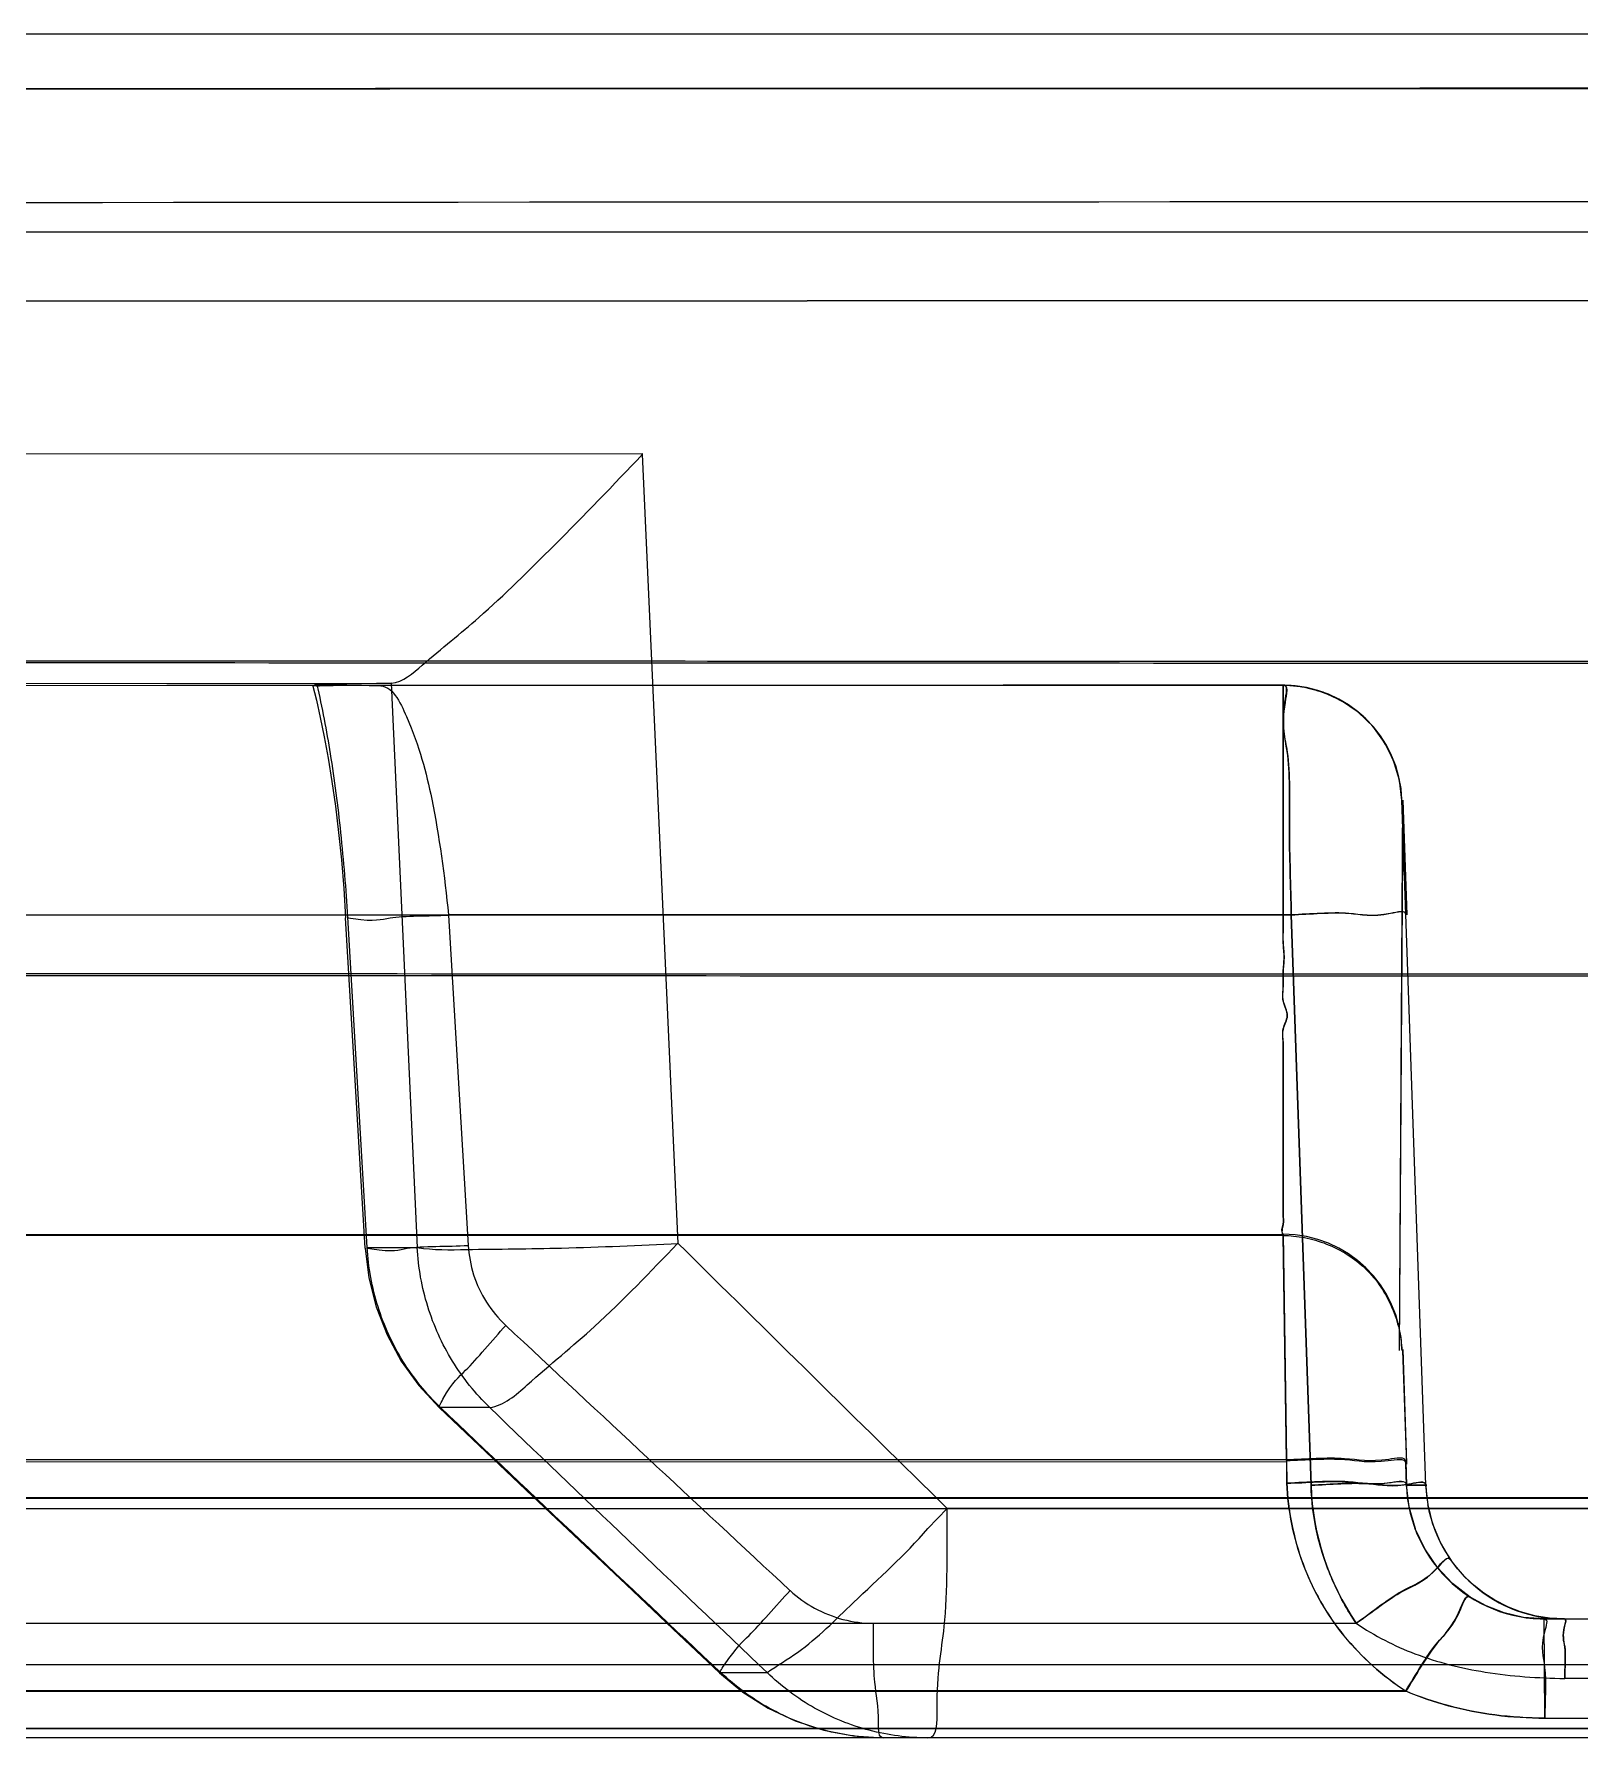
# Model space of a CAD drawing. Header units: millimetres. Extents: x 6110 to 6704, y -2661 to -1821.
# Drawn here: x 6494.077 to 6495.052, y -2148.04 to -2146.965 of the extents above; entities that cross this region are included whole.
import ezdxf

# ---------------------------------------------------------------- set-up
doc = ezdxf.new("R2010")
doc.units = ezdxf.units.MM
doc.header["$LTSCALE"] = 0.1
doc.layers.get('0').update_dxf_attribs({"lineweight": 15})

msp = doc.modelspace()

# ---------------------------------------------------------------- linework, layer by layer
for p, q in [((6495.0623, -2146.965), (6489.4373, -2146.965)), ((6500.5625, -2147.09), (6489.5623, -2147.09)), ((6499.6759, -2147.1316), (6490.2165, -2147.1348)), ((6490.6786, -2147.1346), (6499.907, -2147.1315)), ((6494.4609, -2147.2299), (6493.7606, -2147.2302)), ((6494.4833, -2147.728), (6494.4607, -2147.2301)), ((6494.8649, -2147.3759), (6493.8128, -2147.3763)), ((6493.8603, -2147.3748), (6494.302, -2147.3746)), ((6494.3021, -2147.3745), (6494.2554, -2147.3755)), ((6494.294, -2147.3761), (6494.8649, -2147.3759)), ((6494.3021, -2147.3745), (6494.3186, -2147.7306)), ((6494.9405, -2147.4485), (6494.9383, -2147.7949)), ((6494.9384, -2147.7955), (6494.9406, -2147.4484)), ((6494.955, -2147.8806), (6494.9399, -2147.4483)), ((6494.943, -2147.5206), (6494.9405, -2147.4485)), ((6494.9406, -2147.4484), (6494.9431, -2147.5207)), ((6493.8468, -2147.5208), (6494.8701, -2147.5208)), ((6494.8701, -2147.5208), (6494.3383, -2147.5208)), ((6494.3383, -2147.5209), (6494.3507, -2147.7293)), ((6494.8826, -2147.8806), (6494.8701, -2147.5207)), ((6494.8701, -2147.5207), (6494.8826, -2147.8806)), ((6494.2857, -2147.7311), (6494.2734, -2147.5226)), ((6494.287, -2147.7306), (6494.2748, -2147.5222)), ((6486.9055, -2147.7226), (6494.8649, -2147.7223)), ((6494.8649, -2147.7223), (6494.8672, -2147.8644)), ((6494.8671, -2147.865), (6494.8649, -2147.723)), ((6494.287, -2147.7306), (6494.3186, -2147.7306)), ((6494.9405, -2147.7949), (6494.9429, -2147.8668)), ((6494.9431, -2147.8674), (6494.9406, -2147.7955)), ((6494.3643, -2147.8316), (6494.3333, -2147.8316)), ((6484.0974, -2147.8647), (6494.8671, -2147.8658)), ((6494.8673, -2147.8645), (6486.8708, -2147.8644)), ((6494.8671, -2147.8647), (6494.8673, -2147.8793)), ((6494.8673, -2147.8793), (6494.8673, -2147.8645)), ((6494.9429, -2147.8806), (6494.9423, -2147.8657)), ((6494.9423, -2147.8657), (6494.9429, -2147.8806)), ((6494.9428, -2147.8806), (6494.9423, -2147.8668)), ((6494.9556, -2147.8806), (6494.9434, -2147.8806)), ((6494.9435, -2147.8806), (6494.9557, -2147.8806)), ((6518.5854, -2147.8886), (6471.5393, -2147.8886)), ((6474.0236, -2147.8887), (6510.2139, -2147.8887)), ((6493.703, -2147.8953), (6495.4718, -2147.8953)), ((6494.6529, -2147.8953), (6494.6407, -2147.908)), ((6496.4218, -2147.8953), (6494.653, -2147.8953)), ((6494.9543, -2147.9208), (6494.9483, -2147.9081)), ((6494.9623, -2147.9325), (6494.9543, -2147.9208)), ((6494.975, -2147.9333), (6494.9706, -2147.9275)), ((6494.98, -2147.9388), (6494.975, -2147.9333)), ((6494.9855, -2147.9439), (6494.98, -2147.9388)), ((6494.9932, -2147.9568), (6494.983, -2147.9512)), ((6494.9917, -2147.9488), (6494.9855, -2147.9439)), ((6494.9986, -2147.9532), (6494.9917, -2147.9487)), ((6495.0063, -2147.9572), (6494.9986, -2147.9532)), ((6495.0167, -2147.964), (6495.0044, -2147.9611)), ((6495.0147, -2147.9605), (6495.0062, -2147.9571)), ((6495.0238, -2147.963), (6495.0147, -2147.9605)), ((6493.8109, -2147.9677), (6494.9111, -2147.9677)), ((6495.0297, -2147.965), (6495.0167, -2147.964)), ((6495.0298, -2147.965), (6495.0167, -2147.964)), ((6495.0331, -2147.9645), (6495.0237, -2147.963)), ((6495.0297, -2147.965), (6495.0951, -2147.965)), ((6495.0302, -2148.0275), (6495.0297, -2147.965)), ((6495.0425, -2147.965), (6495.0331, -2147.9645)), ((6492.254, -2147.9938), (6495.0624, -2147.9937)), ((6494.5102, -2147.9988), (6494.5393, -2147.9988)), ((6495.0821, -2148.0025), (6495.0427, -2148.0025)), ((6494.9423, -2148.0104), (6485.0696, -2148.0104)), ((6486.7943, -2148.0105), (6494.9424, -2148.0106)), ((6495.0623, -2148.034), (6485.068, -2148.0341)), ((6485.0682, -2148.0341), (6495.0617, -2148.0341)), ((6495.0302, -2148.0275), (6495.0946, -2148.0275)), ((6496.5174, -2148.04), (6493.6074, -2148.04))]:
    msp.add_line(p, q)
for points in [[(6499.584, -2147.0054), (6499.4149, -2147.0049), (6499.2277, -2147.0044), (6499.0245, -2147.0039), (6498.8046, -2147.0034), (6498.568, -2147.0029), (6498.3168, -2147.0024), (6498.0527, -2147.0019), (6497.7771, -2147.0014), (6497.4901, -2147.001), (6497.1916, -2147.0006), (6496.883, -2147.0002), (6496.5666, -2146.9999), (6496.244, -2146.9997), (6495.9169, -2146.9995), (6495.586, -2146.9994), (6495.2522, -2146.9993), (6494.9171, -2146.9993), (6494.5821, -2146.9993), (6494.2493, -2146.9995), (6493.9201, -2146.9997)], [(6499.5561, -2147.0053), (6499.3882, -2147.0048), (6499.2025, -2147.0043), (6498.9996, -2147.0038), (6498.7806, -2147.0033), (6498.5465, -2147.0028), (6498.2983, -2147.0023), (6498.0366, -2147.0018), (6497.7626, -2147.0014), (6497.4771, -2147.0009), (6497.1822, -2147.0005), (6496.8804, -2147.0002), (6496.5705, -2146.9999), (6496.2533, -2146.9996), (6495.9312, -2146.9995), (6495.6061, -2146.9993), (6495.2795, -2146.9992), (6494.9512, -2146.9992), (6494.6214, -2146.9993), (6494.2922, -2146.9994), (6493.9657, -2146.9996)], [(6494.8649, -2147.3759), (6494.6883, -2147.3759), (6494.5116, -2147.376), (6494.3357, -2147.376), (6494.1605, -2147.3761), (6493.986, -2147.3762), (6493.8129, -2147.3763)], [(6494.2524, -2147.3756), (6494.2549, -2147.3852), (6494.2574, -2147.3962), (6494.2599, -2147.4084), (6494.2623, -2147.4219), (6494.2647, -2147.4365), (6494.2669, -2147.4521), (6494.2689, -2147.4687), (6494.2707, -2147.4861), (6494.2722, -2147.5041), (6494.2734, -2147.5226)], [(6494.4838, -2147.376), (6494.3887, -2147.3761), (6494.2941, -2147.3761)], [(6494.865, -2147.3759), (6494.7695, -2147.3759), (6494.6741, -2147.376), (6494.4838, -2147.376)], [(6494.9399, -2147.4483), (6494.9384, -2147.4357), (6494.9347, -2147.4234), (6494.929, -2147.4119), (6494.9215, -2147.4016), (6494.9123, -2147.3928), (6494.9018, -2147.3856), (6494.8901, -2147.3803), (6494.8778, -2147.3771), (6494.8649, -2147.3759)], [(6494.9399, -2147.4483), (6494.9384, -2147.4357), (6494.9347, -2147.4233), (6494.929, -2147.4119), (6494.9215, -2147.4016), (6494.9123, -2147.3927), (6494.9018, -2147.3856), (6494.8902, -2147.3803), (6494.8778, -2147.377), (6494.8649, -2147.3759)], [(6494.2857, -2147.7311), (6494.288, -2147.7498), (6494.2926, -2147.7681), (6494.2995, -2147.7857), (6494.3085, -2147.8024), (6494.3195, -2147.8177), (6494.3324, -2147.8316)], [(6494.3324, -2147.8316), (6494.3619, -2147.8595), (6494.3914, -2147.8875), (6494.4209, -2147.9154), (6494.4504, -2147.9433), (6494.4799, -2147.9712), (6494.5094, -2147.999)], [(6494.9483, -2147.9081), (6494.9445, -2147.8945), (6494.9428, -2147.8806)], [(6494.9484, -2147.9081), (6494.9445, -2147.8945), (6494.9429, -2147.8806)], [(6494.9706, -2147.9275), (6494.9642, -2147.9167), (6494.9595, -2147.9052), (6494.9564, -2147.893), (6494.955, -2147.8806)], [(6494.9642, -2147.9167), (6494.9594, -2147.9052), (6494.9563, -2147.893)], [(6494.983, -2147.9512), (6494.9719, -2147.9427), (6494.9622, -2147.9325)], [(6494.9831, -2147.9512), (6494.9719, -2147.9427), (6494.9623, -2147.9325)], [(6495.0045, -2147.9611), (6494.9931, -2147.9568), (6494.983, -2147.9512)], [(6494.5094, -2147.999), (6494.524, -2148.0111), (6494.54, -2148.0212), (6494.5571, -2148.0293), (6494.5752, -2148.0352), (6494.5938, -2148.0388), (6494.6127, -2148.04)]]:
    msp.add_lwpolyline(points)
for centre, radius, start, end in [((6494.865, -2147.4509), 0.075, 1.7973, 90.0293), ((6494.865, -2147.7973), 0.075, 1.806, 90.0275), ((6545.1517, -2096.4432), 72.0932, 225.346248, 225.535761), ((6546.7743, -2091.7742), 76.6966, 226.905019, 227.088235), ((6546.9271, -2092.3946), 76.4158, 226.507577, 226.690111), ((6545.7998, -2094.1756), 74.3275, 226.210412, 226.397061), ((6495.0465, -2147.8751), 0.164, 181.9273, 214.369), ((6495.0302, -2147.8775), 0.0875, 182.1453, 273.8481), ((6495.0302, -2147.8775), 0.0875, 182.1486, 273.7708), ((6495.0424, -2147.8775), 0.0875, 181.8653, 265.855)]:
    msp.add_arc(centre, radius, start, end)
for points, knots in [([(6490.0945, -2147.0067), (6490.0742, -2147.0068), (6490.0415, -2147.0069), (6489.9978, -2147.007), (6489.9618, -2147.0071), (6489.9481, -2147.0072), (6489.9285, -2147.0072), (6489.9426, -2147.0072), (6489.9561, -2147.0071), (6490.0058, -2147.007), (6490.0917, -2147.0067), (6490.2347, -2147.0063), (6490.4227, -2147.0057), (6490.7619, -2147.0047), (6491.2836, -2147.0034), (6491.866, -2147.0022), (6492.3978, -2147.0013), (6492.8377, -2147.0007), (6493.2992, -2147.0001), (6493.9453, -2146.9995), (6494.771, -2146.9992), (6495.6018, -2146.9993), (6496.262, -2146.9996), (6496.7433, -2147), (6497.2082, -2147.0006), (6497.7834, -2147.0014), (6498.4308, -2147.0025), (6499.0628, -2147.004), (6499.4233, -2147.0049), (6499.5567, -2147.0053)], [0, 0, 0, 0, 0.005823, 0.010402, 0.013726, 0.015796, 0.016608, 0.017066, 0.018803, 0.021787, 0.031398, 0.045882, 0.065227, 0.089191, 0.149773, 0.225198, 0.267685, 0.312785, 0.360042, 0.409119, 0.51084, 0.613132, 0.663784, 0.713197, 0.76066, 0.806283, 0.889497, 0.959103, 1, 1, 1, 1]), ([(6490.5685, -2147.0053), (6490.7699, -2147.0048), (6491.2289, -2147.0036), (6491.9894, -2147.002), (6492.879, -2147.0006), (6493.8612, -2146.9996), (6494.8935, -2146.9992), (6495.9344, -2146.9994), (6496.9373, -2147.0002), (6497.8585, -2147.0015), (6498.6676, -2147.0031), (6499.307, -2147.0046), (6499.8078, -2147.006), (6500.0291, -2147.0067), (6500.251, -2147.0074), (6500.081, -2147.0068), (6500.0283, -2147.0067)], [0, 0, 0, 0, 0.061828, 0.140832, 0.233385, 0.334836, 0.44226, 0.550165, 0.654318, 0.74989, 0.833348, 0.901165, 0.950069, 0.977961, 0.983845, 1, 1, 1, 1]), ([(6472.0747, -2147.3586), (6475.9053, -2147.2626), (6483.5676, -2147.1187), (6495.0629, -2147.0467), (6506.5582, -2147.1187), (6514.2206, -2147.2627), (6518.0511, -2147.3586)], [0, 0, 0, 0, 0.25, 0.5, 0.75, 1, 1, 1, 1]), ([(6494.3021, -2147.3745), (6494.3096, -2147.3739), (6494.3284, -2147.3571), (6494.3625, -2147.33), (6494.4086, -2147.2842), (6494.4424, -2147.2496), (6494.4607, -2147.2301)], [0, 0, 0, 0, 0.105557, 0.322257, 0.628061, 1, 1, 1, 1]), ([(6471.3147, -2147.3571), (6471.3153, -2147.3571), (6471.3178, -2147.3571), (6471.3233, -2147.3571), (6471.3326, -2147.3572), (6471.3523, -2147.3572), (6471.3862, -2147.3573), (6471.4652, -2147.3574), (6471.6008, -2147.3577), (6471.7606, -2147.358), (6471.9178, -2147.3583), (6472.0592, -2147.3585), (6472.2241, -2147.3588), (6472.4271, -2147.3592), (6472.6897, -2147.3595), (6472.9566, -2147.3597), (6473.2188, -2147.3599), (6473.4596, -2147.3601), (6473.7342, -2147.3602), (6474.1759, -2147.3604), (6474.8284, -2147.3606), (6475.7255, -2147.3607), (6476.7659, -2147.3607), (6477.9322, -2147.3605), (6479.1997, -2147.3602), (6481.0221, -2147.3601), (6482.9046, -2147.3598), (6484.8313, -2147.3594), (6486.3092, -2147.3592), (6487.7989, -2147.3592), (6489.2975, -2147.3593), (6490.804, -2147.3598), (6492.2685, -2147.3605), (6493.6886, -2147.3614), (6494.6042, -2147.3618), (6495.0622, -2147.3619)], [0, 0, 0, 0, 0.000078, 0.000312, 0.000702, 0.001247, 0.002806, 0.004989, 0.011227, 0.019924, 0.025187, 0.031083, 0.037783, 0.046023, 0.056721, 0.070956, 0.07975, 0.089844, 0.10137, 0.114443, 0.145647, 0.183798, 0.227763, 0.277088, 0.331133, 0.387887, 0.507311, 0.568943, 0.631279, 0.694023, 0.75713, 0.820596, 0.884336, 0.942135, 1, 1, 1, 1]), ([(6495.0625, -2147.3609), (6494.9128, -2147.3609), (6494.6141, -2147.3608), (6494.1649, -2147.3607), (6493.7152, -2147.3604), (6493.2682, -2147.3602), (6492.8279, -2147.36), (6492.3924, -2147.3598), (6491.9512, -2147.3597), (6491.4904, -2147.3595), (6490.9953, -2147.3594), (6490.4517, -2147.3593), (6489.846, -2147.3592), (6489.1662, -2147.3592), (6488.401, -2147.3592), (6487.5409, -2147.3592), (6486.5785, -2147.3592), (6485.5025, -2147.3593), (6484.3011, -2147.3595), (6482.988, -2147.3597), (6481.6423, -2147.3599), (6480.3666, -2147.3602), (6479.2335, -2147.3604), (6478.2439, -2147.3605), (6477.3688, -2147.3606), (6476.5844, -2147.3606), (6475.8783, -2147.3606), (6475.2441, -2147.3606), (6474.674, -2147.3605), (6474.1587, -2147.3604), (6473.6909, -2147.3601), (6473.2697, -2147.36), (6472.8989, -2147.3598), (6472.581, -2147.3594), (6472.3127, -2147.359), (6472.1493, -2147.3587), (6472.0747, -2147.3586)], [0, 0, 0, 0, 0.019536, 0.038982, 0.058621, 0.078223, 0.09732, 0.11608, 0.135062, 0.154893, 0.176221, 0.199673, 0.22584, 0.25526, 0.288397, 0.325695, 0.367502, 0.413999, 0.466116, 0.524291, 0.585359, 0.641741, 0.690769, 0.733236, 0.770895, 0.804967, 0.835605, 0.86304, 0.887734, 0.910011, 0.930285, 0.948779, 0.964986, 0.978676, 0.99027, 1, 1, 1, 1]), ([(6494.2554, -2147.3755), (6494.255, -2147.3755), (6494.2489, -2147.3766), (6494.2799, -2147.3752), (6494.2855, -2147.376), (6494.294, -2147.3761)], [0, 0, 0, 0, 0.035408, 0.386579, 1, 1, 1, 1]), ([(6494.2748, -2147.5222), (6494.2737, -2147.5044), (6494.2709, -2147.4699), (6494.2646, -2147.4209), (6494.2588, -2147.3899), (6494.2554, -2147.3755)], [0, 0, 0, 0, 0.361011, 0.700369, 1, 1, 1, 1]), ([(6494.294, -2147.3761), (6494.3028, -2147.3759), (6494.318, -2147.4074), (6494.3299, -2147.452), (6494.3358, -2147.4963), (6494.3383, -2147.5208)], [0, 0, 0, 0, 0.170732, 0.523334, 1, 1, 1, 1]), ([(6494.8649, -2147.3759), (6494.8649, -2147.3771), (6494.8649, -2147.3797), (6494.8649, -2147.3838), (6494.8649, -2147.3884), (6494.8649, -2147.3934), (6494.8649, -2147.3988), (6494.8649, -2147.4045), (6494.8649, -2147.4106), (6494.865, -2147.4171), (6494.8649, -2147.4238), (6494.8649, -2147.4307), (6494.8649, -2147.438), (6494.865, -2147.4455), (6494.8649, -2147.4532), (6494.8649, -2147.4611), (6494.8649, -2147.4692), (6494.8649, -2147.4775), (6494.8649, -2147.486), (6494.8649, -2147.4944), (6494.8649, -2147.5032), (6494.865, -2147.512), (6494.8649, -2147.5209), (6494.865, -2147.5297), (6494.8647, -2147.5388), (6494.866, -2147.5479), (6494.8646, -2147.5569), (6494.8653, -2147.5659), (6494.8637, -2147.5754), (6494.8695, -2147.5842), (6494.8638, -2147.5926), (6494.8652, -2147.6012), (6494.8649, -2147.6096), (6494.865, -2147.6187), (6494.865, -2147.6283), (6494.865, -2147.6384), (6494.865, -2147.6488), (6494.865, -2147.6589), (6494.865, -2147.6686), (6494.865, -2147.678), (6494.865, -2147.6876), (6494.865, -2147.6961), (6494.865, -2147.7034), (6494.8648, -2147.7098), (6494.8656, -2147.7161), (6494.8635, -2147.7212), (6494.8649, -2147.723)], [0, 0, 0, 0, 0.010315, 0.022109, 0.035383, 0.05014, 0.065255, 0.08166, 0.099352, 0.118331, 0.13714, 0.157061, 0.178101, 0.200262, 0.221846, 0.244397, 0.267913, 0.292392, 0.31599, 0.340413, 0.365665, 0.391749, 0.416439, 0.441839, 0.467939, 0.494776, 0.520217, 0.546188, 0.57275, 0.60092, 0.625588, 0.64955, 0.673943, 0.698765, 0.727455, 0.756692, 0.786482, 0.816834, 0.843495, 0.870579, 0.89808, 0.925947, 0.94365, 0.961649, 0.980241, 1, 1, 1, 1]), ([(6494.8649, -2147.7223), (6494.8635, -2147.7207), (6494.8656, -2147.7157), (6494.8648, -2147.7097), (6494.865, -2147.7033), (6494.8649, -2147.696), (6494.865, -2147.6875), (6494.865, -2147.6779), (6494.865, -2147.6685), (6494.865, -2147.6588), (6494.865, -2147.6487), (6494.865, -2147.6383), (6494.865, -2147.6282), (6494.865, -2147.6186), (6494.8649, -2147.6095), (6494.8653, -2147.6011), (6494.864, -2147.5925), (6494.8694, -2147.5841), (6494.8639, -2147.5752), (6494.8654, -2147.5658), (6494.8647, -2147.5567), (6494.866, -2147.5477), (6494.8648, -2147.5386), (6494.8651, -2147.5295), (6494.865, -2147.5207), (6494.8651, -2147.5119), (6494.865, -2147.5031), (6494.865, -2147.4943), (6494.865, -2147.4858), (6494.865, -2147.4774), (6494.865, -2147.4691), (6494.865, -2147.4609), (6494.865, -2147.4531), (6494.8651, -2147.4454), (6494.8649, -2147.4379), (6494.865, -2147.4306), (6494.8649, -2147.4237), (6494.865, -2147.417), (6494.8649, -2147.4106), (6494.865, -2147.4044), (6494.8649, -2147.3987), (6494.865, -2147.3934), (6494.8649, -2147.3884), (6494.8649, -2147.3837), (6494.8649, -2147.3797), (6494.8649, -2147.3771), (6494.8649, -2147.3759)], [0, 0, 0, 0, 0.018538, 0.036713, 0.05465, 0.072425, 0.100382, 0.127961, 0.155117, 0.181851, 0.21226, 0.24211, 0.27141, 0.300161, 0.325062, 0.349531, 0.373564, 0.398208, 0.426384, 0.453042, 0.47911, 0.504639, 0.531527, 0.557675, 0.583116, 0.607841, 0.633962, 0.659248, 0.683704, 0.707331, 0.731826, 0.755359, 0.777928, 0.799531, 0.821715, 0.84278, 0.862729, 0.881566, 0.900558, 0.918262, 0.93468, 0.949809, 0.964578, 0.977867, 0.989674, 1, 1, 1, 1]), ([(6494.8649, -2147.3759), (6494.8685, -2147.3751), (6494.8628, -2147.3996), (6494.87, -2147.4199), (6494.8682, -2147.4694), (6494.8698, -2147.5023), (6494.8701, -2147.5208)], [0, 0, 0, 0, 0.075281, 0.291722, 0.616145, 1, 1, 1, 1]), ([(6494.8701, -2147.5208), (6494.8698, -2147.5021), (6494.8682, -2147.4691), (6494.87, -2147.4194), (6494.8628, -2147.3993), (6494.8684, -2147.3751), (6494.8649, -2147.3759)], [0, 0, 0, 0, 0.387215, 0.711963, 0.926263, 1, 1, 1, 1]), ([(6494.9399, -2147.4485), (6494.9398, -2147.4463), (6494.9395, -2147.4418), (6494.9382, -2147.435), (6494.9363, -2147.4282), (6494.9329, -2147.4191), (6494.927, -2147.4082), (6494.9176, -2147.3967), (6494.9057, -2147.3876), (6494.8946, -2147.382), (6494.8854, -2147.3789), (6494.8785, -2147.3772), (6494.8717, -2147.3762), (6494.8672, -2147.3759), (6494.8649, -2147.3759)], [0, 0, 0, 0, 0.057782, 0.117739, 0.179438, 0.242428, 0.370477, 0.49938, 0.62855, 0.756916, 0.820072, 0.881936, 0.942057, 1, 1, 1, 1]), ([(6494.2748, -2147.5222), (6494.2737, -2147.5224), (6494.2918, -2147.5254), (6494.3008, -2147.5209), (6494.326, -2147.5215), (6494.3383, -2147.5209)], [0, 0, 0, 0, 0.053339, 0.419849, 1, 1, 1, 1]), ([(6494.8701, -2147.5207), (6494.8822, -2147.5203), (6494.9053, -2147.5179), (6494.9232, -2147.5228), (6494.9423, -2147.5174), (6494.9424, -2147.5207)], [0, 0, 0, 0, 0.50209, 0.866287, 1, 1, 1, 1]), ([(6494.9424, -2147.5207), (6494.9423, -2147.5175), (6494.9232, -2147.5229), (6494.9053, -2147.518), (6494.8822, -2147.5203), (6494.8701, -2147.5207)], [0, 0, 0, 0, 0.133718, 0.497914, 1, 1, 1, 1]), ([(6495.0627, -2147.5582), (6494.6014, -2147.5582), (6493.6788, -2147.5578), (6492.248, -2147.5569), (6490.7722, -2147.5565), (6489.254, -2147.5565), (6487.7426, -2147.5565), (6486.2389, -2147.5567), (6484.7462, -2147.5569), (6482.8007, -2147.5572), (6480.8976, -2147.5575), (6479.0514, -2147.5578), (6477.7608, -2147.558), (6476.5707, -2147.5581), (6475.6558, -2147.5581), (6474.9917, -2147.5581), (6474.4309, -2147.558), (6473.8329, -2147.5578), (6473.2307, -2147.5576), (6472.7664, -2147.5573), (6472.4143, -2147.557), (6472.1482, -2147.5566), (6471.943, -2147.5563), (6471.7767, -2147.5559), (6471.6346, -2147.5557), (6471.5089, -2147.5554), (6471.3983, -2147.5552), (6471.3026, -2147.555), (6471.2221, -2147.5549), (6471.1652, -2147.5548), (6471.1277, -2147.5547), (6471.1058, -2147.5546), (6471.0873, -2147.5546), (6471.0721, -2147.5545), (6471.0615, -2147.5545), (6471.0546, -2147.5545), (6471.0506, -2147.5545), (6471.0474, -2147.5545), (6471.045, -2147.5545), (6471.0433, -2147.5545), (6471.0424, -2147.5545), (6471.0421, -2147.5545)], [0, 0, 0, 0, 0.057607, 0.115228, 0.178703, 0.241924, 0.304839, 0.367458, 0.429728, 0.491263, 0.61044, 0.667409, 0.721845, 0.771629, 0.816039, 0.836117, 0.854566, 0.886075, 0.910809, 0.929771, 0.94406, 0.954784, 0.963015, 0.969685, 0.975546, 0.98077, 0.985379, 0.989366, 0.992719, 0.995425, 0.996484, 0.997396, 0.998166, 0.998796, 0.999291, 0.999489, 0.999655, 0.999788, 0.99989, 0.99996, 1, 1, 1, 1]), ([(6495.0624, -2147.5594), (6494.6016, -2147.5594), (6493.6801, -2147.559), (6492.251, -2147.558), (6490.7775, -2147.5573), (6489.2621, -2147.5569), (6487.7543, -2147.5567), (6486.5531, -2147.5568), (6485.6563, -2147.5569), (6485.2595, -2147.5569), (6485.0614, -2147.5569)], [0, 0, 0, 0, 0.13821, 0.276424, 0.428685, 0.58024, 0.730988, 0.88098, 0.940568, 1, 1, 1, 1]), ([(6494.8649, -2147.723), (6494.4186, -2147.723), (6493.5264, -2147.7229), (6491.7232, -2147.7225), (6489.4625, -2147.7221), (6486.7812, -2147.7226), (6485.0109, -2147.7233), (6484.1445, -2147.7236)], [0, 0, 0, 0, 0.124907, 0.249663, 0.504611, 0.757527, 1, 1, 1, 1]), ([(6494.8649, -2147.723), (6494.8672, -2147.723), (6494.8717, -2147.7233), (6494.8785, -2147.7243), (6494.8855, -2147.726), (6494.8947, -2147.7291), (6494.9057, -2147.7346), (6494.9176, -2147.7438), (6494.927, -2147.7553), (6494.9329, -2147.7662), (6494.9363, -2147.7753), (6494.9382, -2147.7821), (6494.9395, -2147.7889), (6494.9398, -2147.7934), (6494.9399, -2147.7956)], [0, 0, 0, 0, 0.057952, 0.118082, 0.179955, 0.243119, 0.371495, 0.500669, 0.629568, 0.757605, 0.820587, 0.882277, 0.942226, 1, 1, 1, 1]), ([(6494.287, -2147.7306), (6494.286, -2147.7308), (6494.3031, -2147.734), (6494.3123, -2147.729), (6494.3379, -2147.7302), (6494.3507, -2147.7293)], [0, 0, 0, 0, 0.048436, 0.397, 1, 1, 1, 1]), ([(6494.3333, -2147.8316), (6494.3242, -2147.8229), (6494.3082, -2147.8031), (6494.2923, -2147.7684), (6494.2877, -2147.7432), (6494.287, -2147.7306)], [0, 0, 0, 0, 0.332993, 0.665551, 1, 1, 1, 1]), ([(6494.3186, -2147.7306), (6494.3288, -2147.7323), (6494.3594, -2147.7316), (6494.4142, -2147.7313), (6494.4588, -2147.7292), (6494.4833, -2147.728)], [0, 0, 0, 0, 0.188969, 0.552407, 1, 1, 1, 1]), ([(6494.3643, -2147.8316), (6494.3553, -2147.8229), (6494.3394, -2147.803), (6494.3237, -2147.7683), (6494.3192, -2147.7432), (6494.3186, -2147.7306)], [0, 0, 0, 0, 0.332118, 0.665612, 1, 1, 1, 1]), ([(6494.3507, -2147.7293), (6494.3511, -2147.7356), (6494.3534, -2147.7482), (6494.3616, -2147.7655), (6494.3698, -2147.7754), (6494.3745, -2147.7798)], [0, 0, 0, 0, 0.330808, 0.664995, 1, 1, 1, 1]), ([(6494.3643, -2147.8316), (6494.3734, -2147.8304), (6494.3957, -2147.81), (6494.4353, -2147.7777), (6494.4659, -2147.7459), (6494.4829, -2147.728)], [0, 0, 0, 0, 0.174831, 0.531129, 1, 1, 1, 1]), ([(6494.3333, -2147.8316), (6494.3316, -2147.8322), (6494.3403, -2147.8155), (6494.3506, -2147.8083), (6494.3658, -2147.789), (6494.3745, -2147.7798)], [0, 0, 0, 0, 0.083335, 0.42973, 1, 1, 1, 1]), ([(6494.8671, -2147.865), (6494.8794, -2147.8646), (6494.9027, -2147.8627), (6494.9221, -2147.8674), (6494.942, -2147.8631), (6494.9423, -2147.8668)], [0, 0, 0, 0, 0.488653, 0.850705, 1, 1, 1, 1]), ([(6494.8672, -2147.8644), (6494.8794, -2147.864), (6494.9028, -2147.862), (6494.9221, -2147.8666), (6494.942, -2147.8621), (6494.9423, -2147.8657)], [0, 0, 0, 0, 0.486394, 0.855278, 1, 1, 1, 1]), ([(6494.8673, -2147.8793), (6494.8681, -2147.8966), (6494.8749, -2147.9313), (6494.9011, -2147.9774), (6494.9277, -2148.0009), (6494.9423, -2148.0104)], [0, 0, 0, 0, 0.332749, 0.66595, 1, 1, 1, 1]), ([(6494.9424, -2148.0106), (6494.9279, -2148.001), (6494.9013, -2147.9775), (6494.875, -2147.9314), (6494.8681, -2147.8967), (6494.8673, -2147.8793)], [0, 0, 0, 0, 0.334037, 0.666764, 1, 1, 1, 1]), ([(6494.8675, -2147.8793), (6494.8797, -2147.8791), (6494.9035, -2147.8768), (6494.9222, -2147.8814), (6494.9428, -2147.877), (6494.9428, -2147.8806)], [0, 0, 0, 0, 0.487731, 0.856478, 1, 1, 1, 1]), ([(6494.9429, -2147.8806), (6494.9428, -2147.8773), (6494.9233, -2147.8813), (6494.9046, -2147.8768), (6494.8804, -2147.8788), (6494.8675, -2147.8793)], [0, 0, 0, 0, 0.129654, 0.488309, 1, 1, 1, 1]), ([(6494.8826, -2147.8806), (6494.8948, -2147.8801), (6494.9179, -2147.8779), (6494.9358, -2147.8827), (6494.9549, -2147.8774), (6494.955, -2147.8806)], [0, 0, 0, 0, 0.502804, 0.865936, 1, 1, 1, 1]), ([(6494.955, -2147.8806), (6494.9549, -2147.8775), (6494.9365, -2147.8826), (6494.9185, -2147.8778), (6494.8952, -2147.8802), (6494.8826, -2147.8806)], [0, 0, 0, 0, 0.129332, 0.478729, 1, 1, 1, 1]), ([(6494.9111, -2147.9677), (6494.9053, -2147.9592), (6494.8953, -2147.941), (6494.8855, -2147.9115), (6494.8829, -2147.8909), (6494.8826, -2147.8806)], [0, 0, 0, 0, 0.332989, 0.666339, 1, 1, 1, 1]), ([(6494.6407, -2148.04), (6494.6472, -2148.04), (6494.6453, -2148.0036), (6494.6538, -2147.9665), (6494.6529, -2147.9202), (6494.6529, -2147.8953)], [0, 0, 0, 0, 0.132796, 0.489227, 1, 1, 1, 1]), ([(6494.5393, -2147.9988), (6494.5457, -2147.9944), (6494.5659, -2147.9825), (6494.5979, -2147.9497), (6494.6264, -2147.9248), (6494.6407, -2147.908)], [0, 0, 0, 0, 0.169375, 0.515494, 1, 1, 1, 1]), ([(6494.9111, -2147.9677), (6494.9209, -2147.9609), (6494.9384, -2147.9464), (6494.9563, -2147.9413), (6494.9687, -2147.9246), (6494.9706, -2147.9275)], [0, 0, 0, 0, 0.495695, 0.856114, 1, 1, 1, 1]), ([(6494.9706, -2147.9275), (6494.9689, -2147.9249), (6494.9571, -2147.9405), (6494.9393, -2147.9456), (6494.9214, -2147.9606), (6494.9111, -2147.9677)], [0, 0, 0, 0, 0.128385, 0.477679, 1, 1, 1, 1]), ([(6494.5102, -2147.9988), (6494.5086, -2147.9997), (6494.5198, -2147.9826), (6494.5286, -2147.9761), (6494.5451, -2147.9564), (6494.5538, -2147.9471)], [0, 0, 0, 0, 0.078185, 0.436044, 1, 1, 1, 1]), ([(6494.5538, -2147.9471), (6494.5585, -2147.9514), (6494.569, -2147.9589), (6494.587, -2147.966), (6494.6, -2147.9677), (6494.6064, -2147.9677)], [0, 0, 0, 0, 0.331193, 0.665243, 1, 1, 1, 1]), ([(6494.9423, -2148.0104), (6494.9487, -2148.0004), (6494.9596, -2147.9805), (6494.9739, -2147.9685), (6494.9801, -2147.9494), (6494.983, -2147.9512)], [0, 0, 0, 0, 0.494954, 0.855193, 1, 1, 1, 1]), ([(6494.983, -2147.9512), (6494.9803, -2147.9495), (6494.9742, -2147.9683), (6494.9599, -2147.9802), (6494.9489, -2148.0004), (6494.9424, -2148.0105)], [0, 0, 0, 0, 0.135162, 0.498624, 1, 1, 1, 1]), ([(6494.6127, -2148.04), (6494.6095, -2148.04), (6494.6102, -2148.0219), (6494.606, -2148.0032), (6494.6064, -2147.9801), (6494.6064, -2147.9677)], [0, 0, 0, 0, 0.132528, 0.488847, 1, 1, 1, 1]), ([(6494.9111, -2147.9677), (6494.9226, -2147.9756), (6494.9489, -2147.989), (6494.9938, -2148.0001), (6495.0259, -2148.0023), (6495.0427, -2148.0025)], [0, 0, 0, 0, 0.302567, 0.635351, 1, 1, 1, 1]), ([(6495.0298, -2147.965), (6495.0325, -2147.9651), (6495.0264, -2147.9814), (6495.032, -2147.9967), (6495.0301, -2148.0169), (6495.0302, -2148.0275)], [0, 0, 0, 0, 0.12897, 0.488028, 1, 1, 1, 1]), ([(6495.0425, -2147.965), (6495.044, -2147.965), (6495.0406, -2147.9744), (6495.0439, -2147.9835), (6495.0427, -2147.9958), (6495.0427, -2148.0025)], [0, 0, 0, 0, 0.11865, 0.462745, 1, 1, 1, 1]), ([(6495.0427, -2148.0025), (6495.0427, -2147.9959), (6495.0439, -2147.9837), (6495.0406, -2147.9746), (6495.044, -2147.965), (6495.0425, -2147.965)], [0, 0, 0, 0, 0.528318, 0.876584, 1, 1, 1, 1]), ([(6494.6127, -2148.04), (6494.6002, -2148.04), (6494.575, -2148.0368), (6494.5398, -2148.0226), (6494.5193, -2148.0075), (6494.5102, -2147.9988)], [0, 0, 0, 0, 0.333103, 0.665424, 1, 1, 1, 1]), ([(6494.6407, -2148.04), (6494.6283, -2148.04), (6494.6034, -2148.0368), (6494.5685, -2148.0226), (6494.5483, -2148.0075), (6494.5393, -2147.9988)], [0, 0, 0, 0, 0.332385, 0.66553, 1, 1, 1, 1]), ([(6494.9422, -2148.0104), (6494.951, -2148.0141), (6494.9697, -2148.0205), (6494.9992, -2148.0263), (6495.0197, -2148.0275), (6495.0302, -2148.0275)], [0, 0, 0, 0, 0.318718, 0.652359, 1, 1, 1, 1]), ([(6495.0301, -2148.0276), (6495.0196, -2148.0275), (6494.999, -2148.0263), (6494.9696, -2148.0204), (6494.9512, -2148.0142), (6494.9426, -2148.0106)], [0, 0, 0, 0, 0.352005, 0.687222, 1, 1, 1, 1])]:
    msp.add_open_spline(points, degree=3, knots=knots)

doc.saveas('drawing.dxf')
